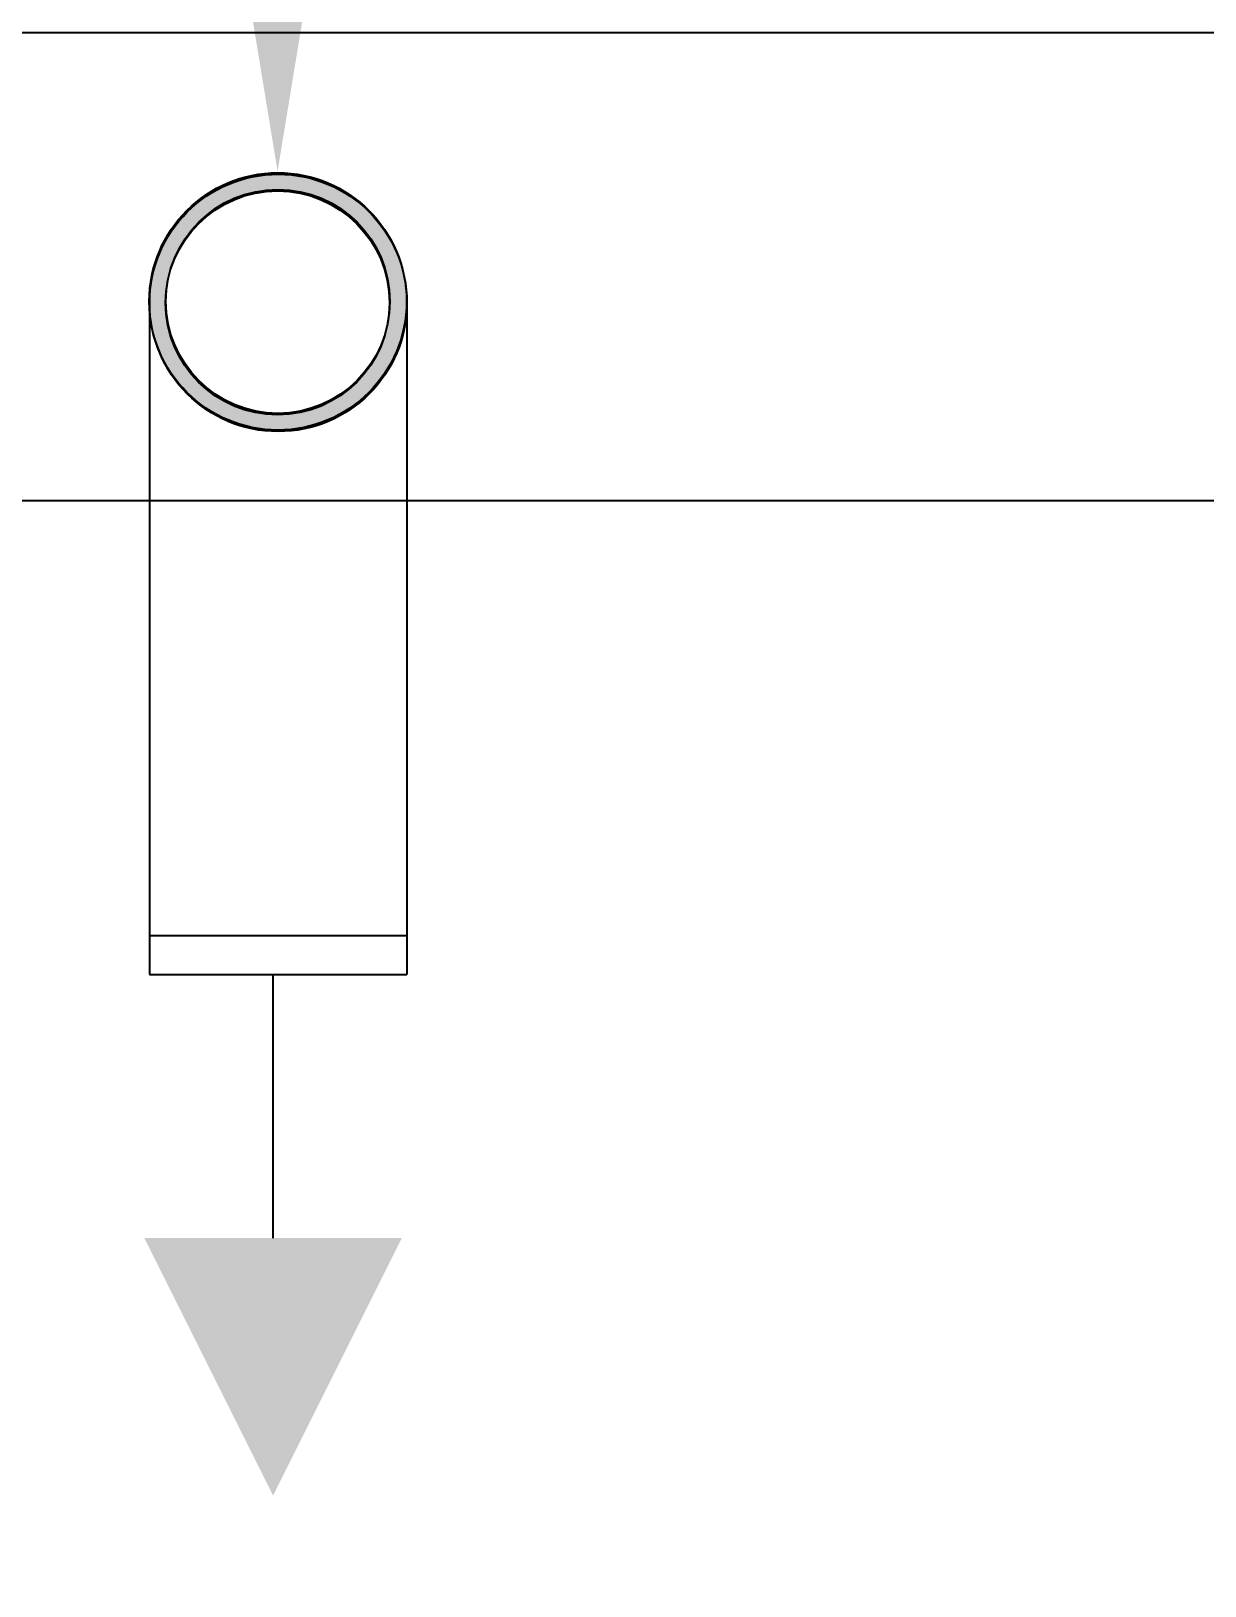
# Model space of a CAD drawing. Header units: metres. Extents: x -658 to -58, y -713 to -118.
# Drawn here: x -336.321 to -335.819, y -145.315 to -144.65 of the extents above; entities that cross this region are included whole.
import ezdxf
from ezdxf import colors
from ezdxf.entities.mleader import LeaderData, LeaderLine
from ezdxf.math import Vec2, Vec3

# ---------------------------------------------------------------- set-up
doc = ezdxf.new("R2010")
doc.units = ezdxf.units.M
doc.header["$LTSCALE"] = 100
for name, color, linetype in [('ARR', 114, 'Continuous'), ('plan', 8, 'Continuous'), ('RWP', 6, 'Continuous'), ('WATER TEXT', 3, 'Continuous')]:
    doc.layers.add(name, color=color, linetype=linetype)
doc.styles.add('02-GROUND-FOR WORK$0$MZ', font='romans.shx', dxfattribs={"width": 0.8})

# ---------------------------------------------------------------- blocks, each defined once
blk = doc.blocks.new('A$Cc2be8e3e')
at = {"layer": 'plan'}
for p, q in [((-35.10354, 3.80949), (-39.60354, 3.80949)), ((-39.80354, 3.60949), (-35.10354, 3.60949))]:
    blk.add_line(p, q, dxfattribs=at)

msp = doc.modelspace()

# ---------------------------------------------------------------- hatches: boundary and pattern name
at = {"layer": 'ARR'}
for points in [[(-336.21728, -145.27658), (-336.21728, -145.16658), (-336.27232, -145.16658)], [(-336.21728, -145.27658), (-336.21728, -145.16658), (-336.16224, -145.16658)]]:
    msp.add_hatch(color=256, dxfattribs=at).paths.add_polyline_path(points)
at = {"layer": 'RWP', "linetype": 'Continuous', "ltscale": 0.1}
h = msp.add_hatch(color=2, dxfattribs=at)
h.paths.add_polyline_path([(-336.2153, -144.71105, -1), (-336.21514, -144.82105, -1)])
h.paths.add_polyline_path([(-336.21529, -144.71819, -1), (-336.21515, -144.8139, -1)], flags=16)
h = msp.add_hatch(color=2, dxfattribs=at)
h.paths.add_polyline_path([(-336.21516, -144.82167, 1), (-336.215, -144.71167, 1)])
h.paths.add_polyline_path([(-336.21515, -144.81453, 1), (-336.21501, -144.71882, 1)], flags=16)

# ---------------------------------------------------------------- linework, layer by layer
at = {"layer": 'ARR'}
msp.add_line((-336.21728, -145.16658), (-336.21728, -145.05391), dxfattribs=at)
at = {"layer": 'RWP', "color": 6}
for p, q in [((-336.27008, -144.76542), (-336.27008, -145.05391)), ((-336.16008, -144.76542), (-336.16008, -145.05391)), ((-336.27008, -145.03711), (-336.16008, -145.03711)), ((-336.27008, -145.05391), (-336.16008, -145.05391))]:
    msp.add_line(p, q, dxfattribs=at)
at = {"layer": 'RWP', "color": 2, "linetype": 'Continuous', "ltscale": 0.1}
for centre, radius in [((-336.21522, -144.76605), 0.055), ((-336.21508, -144.76667), 0.055), ((-336.21536, -144.76667), 0.04786), ((-336.21522, -144.76605), 0.04786)]:
    msp.add_circle(centre, radius, dxfattribs=at)

# ---------------------------------------------------------------- block references
at = {"layer": 'plan'}
msp.add_blockref('A$Cc2be8e3e', (-297.24561, -148.46073), dxfattribs=at)

# ---------------------------------------------------------------- leaders
at = {"layer": 'WATER TEXT', "color": 3}
ml = msp.add_multileader_mtext('Standard', dxfattribs=at)
ml.set_content('%%C4" RD PIPE T/D', color=3, style='02-GROUND-FOR WORK$0$MZ')
ml.set_leader_properties(color=1)
ml.build(insert=Vec2(0, 0))
ml.multileader.update_dxf_attribs({"text_left_attachment_type": 6, "text_right_attachment_type": 6, "dogleg_length": 100, "arrow_head_size": 0.15})
ctx = ml.context
ctx.base_point, ctx.char_height, ctx.arrow_head_size, ctx.landing_gap_size, ctx.plane_origin = Vec3(-336.11536, -144.31746), 0.2, 0.15, 0.00009, Vec3(-336.05582, -144.84362)
ctx.left_attachment, ctx.right_attachment = 6, 6
notes = []
notes.append((ctx, [(0, (1, 1, 0), (-336.21536, -144.31746), (1, 0), 0.1, [(0, [(-336.21536, -144.71042)], 0, [])])]))
ctx.mtext.insert, ctx.mtext.flow_direction = Vec3(-336.11527, -144.05079), 5
for ctx, leaders in notes:
    for number, flags, end, landing, length, lines in leaders:
        leader = LeaderData()
        leader.index, (leader.has_last_leader_line, leader.has_dogleg_vector, leader.attachment_direction) = number, flags
        leader.last_leader_point, leader.dogleg_vector, leader.dogleg_length = Vec3(end), Vec3(landing), length
        for number, points, colour, breaks in lines:
            line = LeaderLine()
            line.index, line.vertices, line.color, line.breaks = number, Vec3.list(points), colors.encode_raw_color(colour), breaks
            leader.lines.append(line)
        ctx.leaders.append(leader)

doc.saveas('drawing.dxf')
